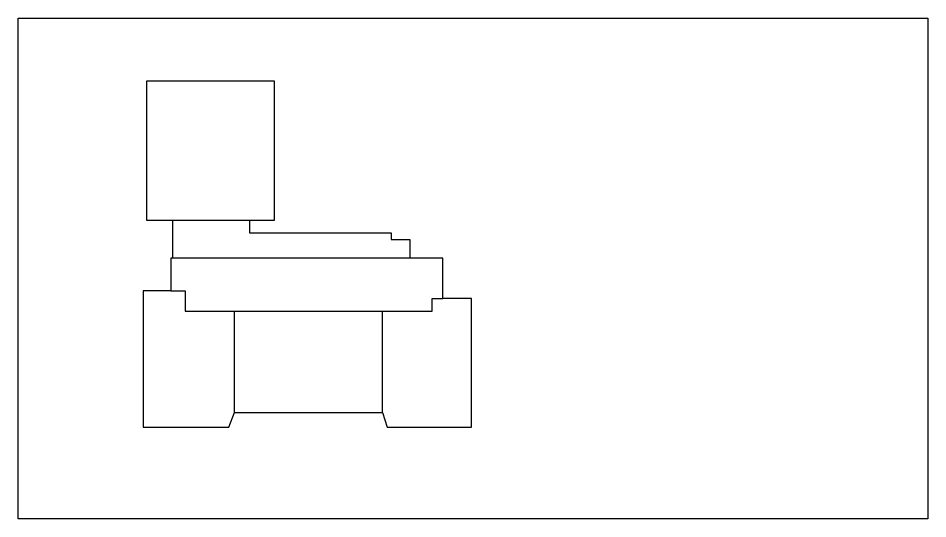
# Model space of a CAD drawing. Header units: millimetres. Extents: x -92220 to 11040, y -5929 to 27498.
# Drawn here: x -68426.8 to -68257.4, y 21710.2 to 21803.4 of the extents above; entities that cross this region are included whole.
import ezdxf

# ---------------------------------------------------------------- set-up
doc = ezdxf.new("R2010")
doc.units = ezdxf.units.MM
doc.layers.add('100 noprint', color=1, linetype='Continuous', plot=False)
picture_1 = doc.add_image_def('image9.jpg', size_in_pixel=(514, 283))

msp = doc.modelspace()

# ---------------------------------------------------------------- linework, layer by layer
at = {"layer": '100 noprint'}
for p, q in [((-68397.95, 21758.75), (-68397.95, 21765.79)), ((-68383.68, 21765.79), (-68383.68, 21763.42)), ((-68383.68, 21763.42), (-68357.32, 21763.42)), ((-68357.32, 21763.42), (-68357.32, 21762.19)), ((-68357.32, 21762.19), (-68353.83, 21762.19)), ((-68353.83, 21762.19), (-68353.83, 21758.75)), ((-68347.67, 21758.75), (-68398.31, 21758.75)), ((-68398.31, 21758.75), (-68398.31, 21752.64)), ((-68347.67, 21751.24), (-68347.67, 21758.75)), ((-68398.31, 21752.64), (-68403.5, 21752.64)), ((-68403.5, 21752.64), (-68403.5, 21727.24)), ((-68398.31, 21752.64), (-68395.64, 21752.64)), ((-68395.64, 21752.64), (-68395.64, 21748.88)), ((-68349.71, 21748.88), (-68349.71, 21751.24)), ((-68349.71, 21751.24), (-68347.67, 21751.24)), ((-68342.34, 21751.24), (-68347.67, 21751.24)), ((-68342.34, 21727.24), (-68342.34, 21751.24)), ((-68395.64, 21748.88), (-68349.71, 21748.88)), ((-68386.46, 21729.97), (-68386.46, 21748.88)), ((-68358.91, 21729.97), (-68358.91, 21748.88)), ((-68387.51, 21727.24), (-68386.46, 21729.97)), ((-68386.46, 21729.97), (-68358.91, 21729.97)), ((-68358.91, 21729.97), (-68358.07, 21727.24)), ((-68403.5, 21727.24), (-68387.51, 21727.24)), ((-68358.07, 21727.24), (-68342.34, 21727.24))]:
    msp.add_line(p, q, dxfattribs=at)
at = {"layer": '100 noprint', "flags": 128}
msp.add_lwpolyline([(-68402.86, 21791.66), (-68402.86, 21765.79), (-68379.06, 21765.79), (-68379.06, 21791.66)], close=True, dxfattribs=at)

# ---------------------------------------------------------------- pictures from other files: only their frames are drawn
at = {"layer": '100 noprint'}
image = msp.add_image(picture_1, insert=(-68426.75, 21710.18), size_in_units=(169.35, 93.24), dxfattribs=at)
image.dxf.flags = 7

doc.saveas('drawing.dxf')
